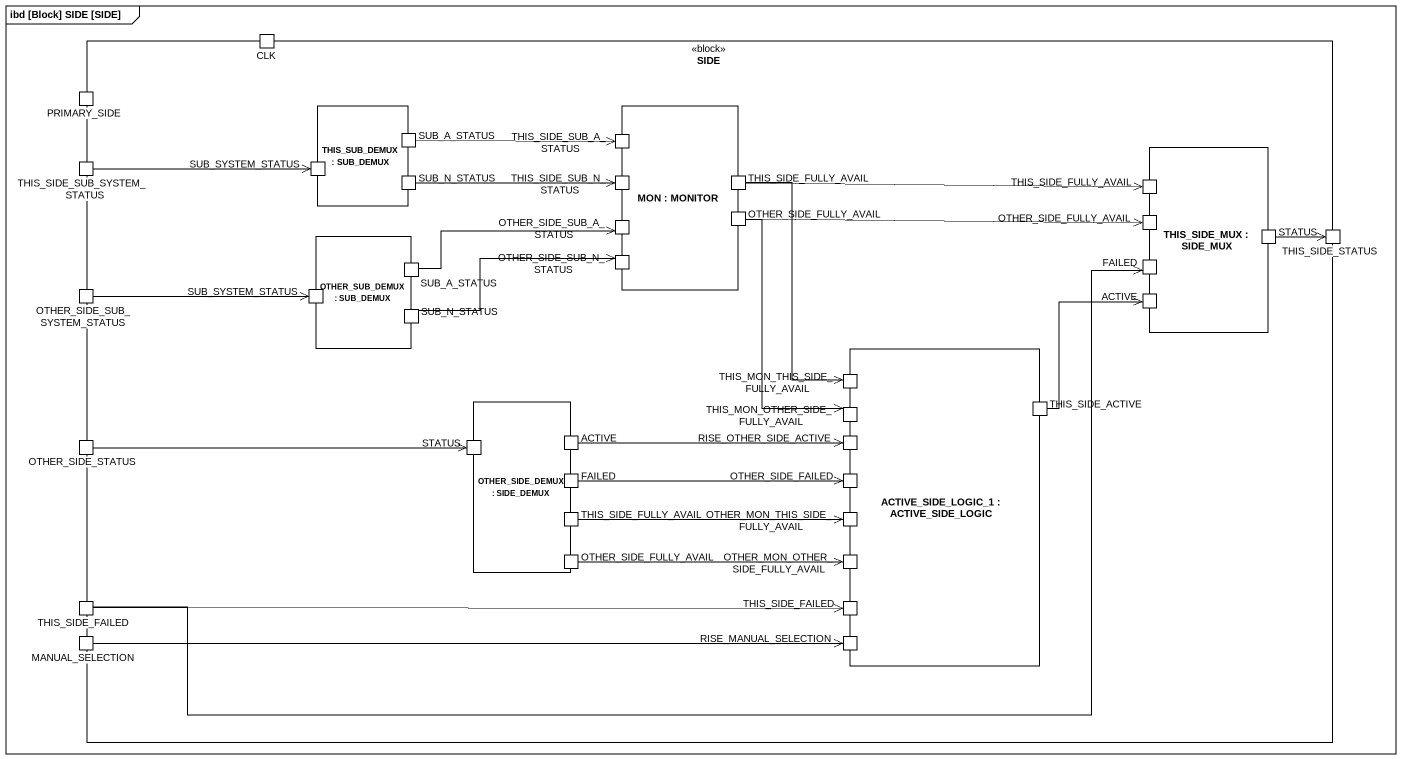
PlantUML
@startuml
mainframe ibd [Block] SIDE [SIDE]
rectangle SIDE <<block>> {
  port CLK
  port PRIMARY_SIDE
  rectangle "THIS_SUB_DEMUX : SUB_DEMUX" as THIS_SUB_DEMUX {
    port SUB_SYSTEM_STATUS
    port SUB_A_STATUS
    port SUB_N_STATUS
  }
  rectangle "MON : MONITOR" as MON {
    port THIS_SIDE_SUB_A_STATUS
    port THIS_SIDE_SUB_N_STATUS
    port OTHER_SIDE_FULLY_AVAIL
    port THIS_SIDE_FULLY_AVAIL
    port OTHER_SIDE_SUB_N_STATUS
    port OTHER_SIDE_SUB_A_STATUS
  }
  port THIS_SIDE_SUB_SYSTEM_STATUS
  rectangle "THIS_SIDE_MUX : SIDE_MUX" as THIS_SIDE_MUX {
    port "THIS_SIDE_FULLY_AVAIL" as THIS_SIDE_FULLY_AVAIL_2
    port "OTHER_SIDE_FULLY_AVAIL" as OTHER_SIDE_FULLY_AVAIL_2
    port STATUS
    port ACTIVE
    port FAILED
  }
  rectangle "OTHER_SUB_DEMUX : SUB_DEMUX" as OTHER_SUB_DEMUX {
    port "SUB_SYSTEM_STATUS" as SUB_SYSTEM_STATUS_2
    port "SUB_A_STATUS" as SUB_A_STATUS_2
    port "SUB_N_STATUS" as SUB_N_STATUS_2
  }
  port THIS_SIDE_STATUS
  port OTHER_SIDE_SUB_SYSTEM_STATUS
  rectangle "ACTIVE_SIDE_LOGIC_1 : ACTIVE_SIDE_LOGIC" as ACTIVE_SIDE_LOGIC_1 {
    port "THIS_MON_THIS_SIDE_FULLY_AVAIL" as THIS_MON_THIS_SIDE_FULLY
    port "THIS_MON_OTHER_SIDE_FULLY_AVAIL" as THIS_MON_OTHER_SIDE_FULLY
    port THIS_SIDE_ACTIVE
    port RISE_OTHER_SIDE_ACTIVE
    port OTHER_SIDE_FAILED
    port "OTHER_MON_THIS_SIDE_FULLY_AVAIL" as OTHER_MON_THIS_SIDE_FULLY
    port "OTHER_MON_OTHER_SIDE_FULLY_AVAIL" as OTHER_MON_OTHER_SIDE_FULLY
    port RISE_MANUAL_SELECTION
    port "THIS_SIDE_FAILED" as THIS_SIDE_FAILED_2
  }
  rectangle "OTHER_SIDE_DEMUX : SIDE_DEMUX" as OTHER_SIDE_DEMUX {
    port "STATUS" as STATUS_2
    port "ACTIVE" as ACTIVE_2
    port "FAILED" as FAILED_2
    port "THIS_SIDE_FULLY_AVAIL" as THIS_SIDE_FULLY_AVAIL_3
    port "OTHER_SIDE_FULLY_AVAIL" as OTHER_SIDE_FULLY_AVAIL_3
  }
  port OTHER_SIDE_STATUS
  port THIS_SIDE_FAILED
  port MANUAL_SELECTION
}
THIS_SIDE_SUB_SYSTEM_STATUS -right-> SUB_SYSTEM_STATUS
SUB_A_STATUS -right-> THIS_SIDE_SUB_A_STATUS
SUB_N_STATUS -right-> THIS_SIDE_SUB_N_STATUS
OTHER_SIDE_FULLY_AVAIL -right-> OTHER_SIDE_FULLY_AVAIL_2
OTHER_SIDE_FULLY_AVAIL --> THIS_MON_OTHER_SIDE_FULLY
THIS_SIDE_FULLY_AVAIL -right-> THIS_SIDE_FULLY_AVAIL_2
THIS_SIDE_FULLY_AVAIL --> THIS_MON_THIS_SIDE_FULLY
STATUS -right-> THIS_SIDE_STATUS
OTHER_SIDE_SUB_SYSTEM_STATUS -right-> SUB_SYSTEM_STATUS_2
SUB_A_STATUS_2 -right-> OTHER_SIDE_SUB_A_STATUS
SUB_N_STATUS_2 -right-> OTHER_SIDE_SUB_N_STATUS
THIS_SIDE_ACTIVE -up-> ACTIVE
OTHER_SIDE_STATUS -right-> STATUS_2
ACTIVE_2 -right-> RISE_OTHER_SIDE_ACTIVE
FAILED_2 -right-> OTHER_SIDE_FAILED
THIS_SIDE_FULLY_AVAIL_3 -right-> OTHER_MON_THIS_SIDE_FULLY
OTHER_SIDE_FULLY_AVAIL_3 -right-> OTHER_MON_OTHER_SIDE_FULLY
THIS_SIDE_FAILED -right-> FAILED
THIS_SIDE_FAILED -right-> THIS_SIDE_FAILED_2
MANUAL_SELECTION -right-> RISE_MANUAL_SELECTION
@enduml
